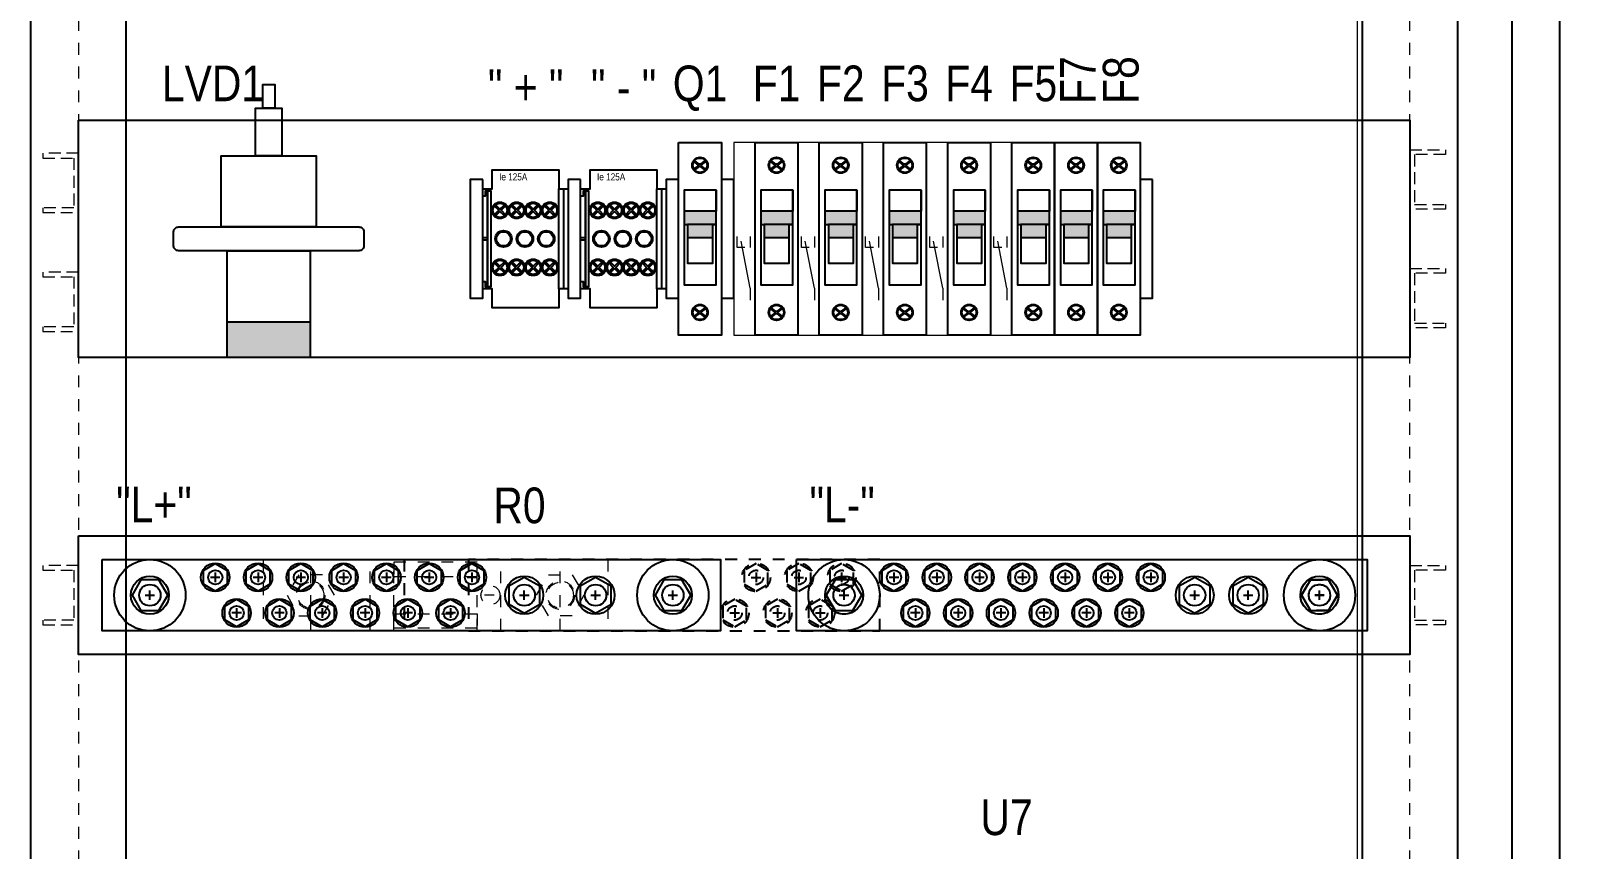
# Model space of a CAD drawing. Header units: millimetres. Extents: x 9130 to 9550, y -18883 to -17651.
# Drawn here: x 9220.3 to 9285.5, y -18720.3 to -18685.9 of the extents above; entities that cross this region are included whole.
import ezdxf

# ---------------------------------------------------------------- set-up
doc = ezdxf.new("R2010")
doc.units = ezdxf.units.MM
for name, pattern in [('ACAD_ISO02W100', [15, 12, -3]), ('DASHED', [0.75, 0.5, -0.25]), ('EPL_DASH', [1, 0.5, -0.5])]:
    doc.linetypes.add(name, pattern=pattern)
for name, color, linetype in [('00 uvodnice', 82, 'Continuous'), ('01-KOSTUR ORMARA', 7, 'Continuous'), ('02-MODULI', 7, 'Continuous'), ('03-1 SD DISTRIBUCIJA', 7, 'Continuous'), ('AUTOMAT J-eti', 7, 'Continuous'), ('DIMENS', 4, 'Continuous')]:
    doc.layers.add(name, color=color, linetype=linetype)
doc.styles.add('ARIAL NARROW', font='ARIALN.TTF')

# ---------------------------------------------------------------- blocks, each defined once
blk = doc.blocks.new('Aut. osig. 1p')
h = blk.add_hatch(color=2)
h.dxf.hatch_style = 1
h.paths.add_polyline_path([(1.58, 5.212), (0.239, 5.212), (0.239, 4.658), (1.58, 4.658)])
h.paths.add_polyline_path([(1.437, 4.658), (0.382, 4.658), (0.382, 4.104), (1.437, 4.104)])
at = {"color": 3}
for p, q in [((0.845, 7.158), (0.618, 7.33)), ((0.867, 7.193), (0.643, 7.363)), ((1.151, 7.37), (0.925, 7.198)), ((1.177, 7.337), (0.953, 7.167)), ((0.845, 7.137), (0.618, 6.966)), ((0.867, 7.102), (0.643, 6.932)), ((1.151, 6.925), (0.925, 7.097)), ((1.177, 6.958), (0.953, 7.128)), ((0.845, 0.963), (0.618, 1.134)), ((0.845, 0.942), (0.618, 0.77)), ((0.867, 0.998), (0.643, 1.168)), ((0.867, 0.907), (0.643, 0.737)), ((1.151, 1.175), (0.925, 1.003)), ((1.151, 0.73), (0.925, 0.902)), ((1.177, 1.142), (0.953, 0.972)), ((1.177, 0.763), (0.953, 0.933))]:
    blk.add_line(p, q, dxfattribs=at)
at = {"color": 1}
blk.add_lwpolyline([(0, 8.1), (1.8, 8.1), (1.8, 0), (0, 0)], close=True, dxfattribs=at)
blk.add_lwpolyline([(1.58, 6.099), (0.239, 6.099), (0.239, 2.11), (1.58, 2.11), (1.58, 6.099), (1.58, 5.212), (0.239, 5.212), (0.239, 4.658), (0.382, 4.658), (0.382, 3.019), (1.437, 3.019), (1.437, 4.658), (1.58, 4.658), (0.382, 4.658), (0.382, 4.104), (1.437, 4.104)], dxfattribs=at)
at = {"color": 3}
for centre, radius in [((0.9, 7.148), 0.335), ((0.9, 7.148), 0.301), ((0.9, 7.148), 0.0564), ((0.9, 0.952), 0.335), ((0.9, 0.952), 0.301), ((0.9, 0.952), 0.0564)]:
    blk.add_circle(centre, radius, dxfattribs=at)
blk = doc.blocks.new('pomoćni kontakt za MCB')
at = {"color": 2, "linetype": 'ACAD_ISO02W100', "lineweight": 15}
for p, q in [((0.694, 4.144), (0.694, 3.688)), ((0.694, 1.973), (0.694, 1.473))]:
    blk.add_line(p, q, dxfattribs=at)
at = {"layer": 'AUTOMAT J-eti', "color": 1, "linetype": 'Continuous', "lineweight": 15}
blk.add_lwpolyline([(0.002, 8.102), (0.002, 0.002), (0.902, 0.002), (0.902, 8.102)], close=True, dxfattribs=at)
at = {"layer": 'AUTOMAT J-eti', "color": 2, "linetype": 'ACAD_ISO02W100', "lineweight": 15}
for points in [[(0.475, 3.688), (0.149, 3.688), (0.149, 4.144)], [(0.694, 1.973), (0.308, 3.948)]]:
    blk.add_lwpolyline(points, dxfattribs=at)

msp = doc.modelspace()

# ---------------------------------------------------------------- hatches: boundary and pattern name
at = {"layer": '00 uvodnice', "linetype": 'Continuous'}
h = msp.add_hatch(color=0, dxfattribs=at)
h.dxf.hatch_style = 1
h.paths.add_polyline_path([(9228.5087, -18698.1614), (9228.5087, -18699.6614), (9232.0087, -18699.6614), (9232.0087, -18698.1614)])

# ---------------------------------------------------------------- linework, layer by layer
at = {"color": 4}
for p, q in [((9228.2087, -18708.9114), (9227.8087, -18708.9114)), ((9228.0087, -18708.7114), (9228.0087, -18709.1114)), ((9230.0087, -18708.9114), (9229.6087, -18708.9114)), ((9229.8087, -18708.7114), (9229.8087, -18709.1114)), ((9231.8087, -18708.9114), (9231.4087, -18708.9114)), ((9231.6087, -18708.7114), (9231.6087, -18709.1114)), ((9233.6087, -18708.9114), (9233.2087, -18708.9114)), ((9233.4087, -18708.7114), (9233.4087, -18709.1114)), ((9235.4087, -18708.9114), (9235.0087, -18708.9114)), ((9235.2087, -18708.7114), (9235.2087, -18709.1114)), ((9237.2087, -18708.9114), (9236.8087, -18708.9114)), ((9237.0087, -18708.7114), (9237.0087, -18709.1114)), ((9239.0087, -18708.9114), (9238.6087, -18708.9114)), ((9238.8087, -18708.7114), (9238.8087, -18709.1114)), ((9256.7587, -18708.9114), (9256.3587, -18708.9114)), ((9256.5587, -18708.7114), (9256.5587, -18709.1114)), ((9258.5587, -18708.9114), (9258.1587, -18708.9114)), ((9258.3587, -18708.7114), (9258.3587, -18709.1114)), ((9260.3587, -18708.9114), (9259.9587, -18708.9114)), ((9260.1587, -18708.7114), (9260.1587, -18709.1114)), ((9262.1587, -18708.9114), (9261.7587, -18708.9114)), ((9261.9587, -18708.7114), (9261.9587, -18709.1114)), ((9263.9587, -18708.9114), (9263.5587, -18708.9114)), ((9263.7587, -18708.7114), (9263.7587, -18709.1114)), ((9265.7587, -18708.9114), (9265.3587, -18708.9114)), ((9265.5587, -18708.7114), (9265.5587, -18709.1114)), ((9267.5587, -18708.9114), (9267.1587, -18708.9114)), ((9267.3587, -18708.7114), (9267.3587, -18709.1114)), ((9225.0587, -18709.6614), (9225.4587, -18709.6614)), ((9225.2587, -18709.8614), (9225.2587, -18709.4614)), ((9240.8087, -18709.6614), (9241.2087, -18709.6614)), ((9241.0087, -18709.8614), (9241.0087, -18709.4614)), ((9243.8087, -18709.6614), (9244.2087, -18709.6614)), ((9244.0087, -18709.8614), (9244.0087, -18709.4614)), ((9247.0587, -18709.6614), (9247.4587, -18709.6614)), ((9247.2587, -18709.8614), (9247.2587, -18709.4614)), ((9254.2587, -18709.6614), (9254.6587, -18709.6614)), ((9254.4587, -18709.8614), (9254.4587, -18709.4614)), ((9269.0087, -18709.6614), (9269.4087, -18709.6614)), ((9269.2087, -18709.8614), (9269.2087, -18709.4614)), ((9271.2587, -18709.6614), (9271.6587, -18709.6614)), ((9271.4587, -18709.8614), (9271.4587, -18709.4614)), ((9274.2587, -18709.6614), (9274.6587, -18709.6614)), ((9274.4587, -18709.8614), (9274.4587, -18709.4614)), ((9229.1087, -18710.4114), (9228.7087, -18710.4114)), ((9228.9087, -18710.2114), (9228.9087, -18710.6114)), ((9230.9087, -18710.4114), (9230.5087, -18710.4114)), ((9230.7087, -18710.2114), (9230.7087, -18710.6114)), ((9232.7087, -18710.4114), (9232.3087, -18710.4114)), ((9232.5087, -18710.2114), (9232.5087, -18710.6114)), ((9234.5087, -18710.4114), (9234.1087, -18710.4114)), ((9234.3087, -18710.2114), (9234.3087, -18710.6114)), ((9236.3087, -18710.4114), (9235.9087, -18710.4114)), ((9236.1087, -18710.2114), (9236.1087, -18710.6114)), ((9238.1087, -18710.4114), (9237.7087, -18710.4114)), ((9237.9087, -18710.2114), (9237.9087, -18710.6114)), ((9257.6587, -18710.4114), (9257.2587, -18710.4114)), ((9257.4587, -18710.2114), (9257.4587, -18710.6114)), ((9259.4587, -18710.4114), (9259.0587, -18710.4114)), ((9259.2587, -18710.2114), (9259.2587, -18710.6114)), ((9261.2587, -18710.4114), (9260.8587, -18710.4114)), ((9261.0587, -18710.2114), (9261.0587, -18710.6114)), ((9263.0587, -18710.4114), (9262.6587, -18710.4114)), ((9262.8587, -18710.2114), (9262.8587, -18710.6114)), ((9264.8587, -18710.4114), (9264.4587, -18710.4114)), ((9264.6587, -18710.2114), (9264.6587, -18710.6114)), ((9266.6587, -18710.4114), (9266.2587, -18710.4114)), ((9266.4587, -18710.2114), (9266.4587, -18710.6114))]:
    msp.add_line(p, q, dxfattribs=at)
at = {"color": 4, "linetype": 'EPL_DASH'}
for p, q in [((9250.5587, -18708.9114), (9250.9587, -18708.9114)), ((9250.7587, -18708.7114), (9250.7587, -18709.1114)), ((9252.3587, -18708.9114), (9252.7587, -18708.9114)), ((9252.5587, -18708.7114), (9252.5587, -18709.1114)), ((9254.1587, -18708.9114), (9254.5587, -18708.9114)), ((9254.3587, -18708.7114), (9254.3587, -18709.1114)), ((9254.2587, -18709.6614), (9254.6587, -18709.6614)), ((9254.4587, -18709.8614), (9254.4587, -18709.4614)), ((9274.6587, -18709.6614), (9274.2587, -18709.6614)), ((9274.4587, -18709.8614), (9274.4587, -18709.4614)), ((9249.6587, -18710.4114), (9250.0587, -18710.4114)), ((9249.8587, -18710.2114), (9249.8587, -18710.6114)), ((9251.4587, -18710.4114), (9251.8587, -18710.4114)), ((9251.6587, -18710.2114), (9251.6587, -18710.6114)), ((9253.2587, -18710.4114), (9253.6587, -18710.4114)), ((9253.4587, -18710.2114), (9253.4587, -18710.6114))]:
    msp.add_line(p, q, dxfattribs=at)
at = {"color": 5}
msp.add_lwpolyline([(9220.2587, -18618.4114), (9280.2587, -18618.4114), (9280.2587, -18823.4114), (9276.2587, -18823.4114), (9276.2587, -18820.9114), (9224.2587, -18820.9114), (9224.2587, -18823.4114), (9220.2587, -18823.4114), (9220.2587, -18618.4114)], dxfattribs=at)
at = {"color": 5, "linetype": 'EPL_DASH', "lineweight": 15}
for points in [[(9220.2587, -18816.9114), (9220.2587, -18622.4114), (9222.2587, -18622.4114), (9222.2587, -18816.9114)], [(9278.2587, -18816.9114), (9278.2587, -18622.4114), (9280.2587, -18622.4114), (9280.2587, -18816.9114)]]:
    msp.add_lwpolyline(points, close=True, dxfattribs=at)
at = {"color": 4}
msp.add_lwpolyline([(9284.5587, -18630.4114), (9284.5587, -18808.9114), (9282.5587, -18808.9114), (9282.5587, -18630.4114), (9284.5587, -18630.4114)], dxfattribs=at)
for points in [[(9223.2587, -18708.1614), (9249.2587, -18708.1614), (9249.2587, -18711.1614), (9223.2587, -18711.1614)], [(9252.4587, -18708.1614), (9276.4587, -18708.1614), (9276.4587, -18711.1614), (9252.4587, -18711.1614)]]:
    msp.add_lwpolyline(points, close=True, dxfattribs=at)
at = {"color": 4, "linetype": 'EPL_DASH'}
for points in [[(9223.2587, -18708.1614), (9235.9587, -18708.1614), (9235.9587, -18711.1614), (9223.2587, -18711.1614)], [(9255.9587, -18708.1614), (9238.6587, -18708.1614), (9238.6587, -18711.1614), (9255.9587, -18711.1614)]]:
    msp.add_lwpolyline(points, close=True, dxfattribs=at)
at = {"color": 40}
for centre in [(9225.2587, -18709.6614), (9247.2587, -18709.6614), (9254.4587, -18709.6614), (9274.4587, -18709.6614)]:
    msp.add_circle(centre, 1.5, dxfattribs=at)
at = {"color": 40, "linetype": 'EPL_DASH'}
for centre in [(9254.4587, -18709.6614), (9274.4587, -18709.6614)]:
    msp.add_circle(centre, 1.5, dxfattribs=at)
at = {"color": 4}
for centre, radius in [((9228.0087, -18708.9114), 0.3), ((9229.8087, -18708.9114), 0.3), ((9256.5587, -18708.9114), 0.3), ((9258.3587, -18708.9114), 0.3), ((9225.2587, -18709.6614), 0.45), ((9247.2587, -18709.6614), 0.45), ((9254.4587, -18709.6614), 0.45), ((9274.4587, -18709.6614), 0.45), ((9228.9087, -18710.4114), 0.3), ((9230.7087, -18710.4114), 0.3), ((9232.5087, -18710.4114), 0.3), ((9234.3087, -18710.4114), 0.3), ((9236.1087, -18710.4114), 0.3), ((9237.9087, -18710.4114), 0.3), ((9257.4587, -18710.4114), 0.3), ((9259.2587, -18710.4114), 0.3), ((9261.0587, -18710.4114), 0.3), ((9262.8587, -18710.4114), 0.3), ((9264.6587, -18710.4114), 0.3), ((9266.4587, -18710.4114), 0.3)]:
    msp.add_circle(centre, radius, dxfattribs=at)
at = {"color": 4, "linetype": 'EPL_DASH'}
for centre, radius in [((9252.5587, -18708.9114), 0.3), ((9254.3587, -18708.9114), 0.3), ((9254.4587, -18709.6614), 0.45), ((9274.4587, -18709.6614), 0.45), ((9249.8587, -18710.4114), 0.3), ((9251.6587, -18710.4114), 0.3), ((9253.4587, -18710.4114), 0.3)]:
    msp.add_circle(centre, radius, dxfattribs=at)
at = {"layer": '00 uvodnice', "color": 0, "linetype": 'Continuous'}
for points in [[(9230.0087, -18689.1614), (9230.0087, -18688.1614), (9230.5087, -18688.1614), (9230.5087, -18689.1614), (9230.0087, -18689.1614)], [(9229.7087, -18691.1614), (9229.7087, -18689.1614), (9230.8087, -18689.1614), (9230.8087, -18691.1614), (9229.7087, -18691.1614)], [(9228.2587, -18694.1614), (9228.2587, -18691.1614), (9232.2587, -18691.1614), (9232.2587, -18694.1614), (9228.2587, -18694.1614)], [(9228.5087, -18699.6614), (9228.5087, -18695.1614), (9232.0087, -18695.1614), (9232.0087, -18699.6614), (9228.5087, -18699.6614)], [(9228.5087, -18699.6614), (9228.5087, -18698.1614), (9232.0087, -18698.1614), (9232.0087, -18699.6614), (9228.5087, -18699.6614)]]:
    msp.add_lwpolyline(points, dxfattribs=at)
at = {"layer": '00 uvodnice', "color": 1, "linetype": 'Continuous'}
for points in [[(9222.2587, -18689.6614), (9278.2587, -18689.6614), (9278.2587, -18699.6614), (9222.2587, -18699.6614)], [(9222.2587, -18707.1614), (9278.2587, -18707.1614), (9278.2587, -18712.1614), (9222.2587, -18712.1614)]]:
    msp.add_lwpolyline(points, close=True, dxfattribs=at)
at = {"layer": '00 uvodnice', "color": 0, "linetype": 'Continuous'}
msp.add_lwpolyline([(9226.2587, -18694.9614), (9226.2587, -18694.3614, -0.4142136), (9226.4587, -18694.1614), (9234.0587, -18694.1614, -0.4142136), (9234.2587, -18694.3614), (9234.2587, -18694.9614, -0.4142136), (9234.0587, -18695.1614), (9226.4587, -18695.1614, -0.4142136)], format="xyb", close=True, dxfattribs=at)
at = {"layer": '01-KOSTUR ORMARA', "color": 5}
msp.add_lwpolyline([(9224.2587, -18622.4114), (9276.2587, -18622.4114), (9276.2587, -18816.9114), (9224.2587, -18816.9114)], close=True, dxfattribs=at)
at = {"layer": '01-KOSTUR ORMARA', "color": 5, "linetype": 'Continuous', "lineweight": 15}
msp.add_lwpolyline([(9276.0587, -18622.6114), (9327.6587, -18622.6114), (9327.6587, -18816.7114), (9276.0587, -18816.7114)], close=True, dxfattribs=at)
at = {"layer": '01-KOSTUR ORMARA', "color": 253, "linetype": 'DASHED', "lineweight": 15}
for points in [[(9222.2587, -18693.5586), (9222.2587, -18691.0586), (9220.7587, -18691.0586), (9220.7587, -18691.2586), (9222.0587, -18691.2586), (9222.0587, -18693.3586), (9220.7587, -18693.3586), (9220.7587, -18693.5586)], [(9278.2587, -18693.4114), (9278.2587, -18690.9114), (9279.7587, -18690.9114), (9279.7587, -18691.1114), (9278.4587, -18691.1114), (9278.4587, -18693.2114), (9279.7587, -18693.2114), (9279.7587, -18693.4114)], [(9222.2587, -18698.5586), (9222.2587, -18696.0586), (9220.7587, -18696.0586), (9220.7587, -18696.2586), (9222.0587, -18696.2586), (9222.0587, -18698.3586), (9220.7587, -18698.3586), (9220.7587, -18698.5586)], [(9278.2587, -18698.4114), (9278.2587, -18695.9114), (9279.7587, -18695.9114), (9279.7587, -18696.1114), (9278.4587, -18696.1114), (9278.4587, -18698.2114), (9279.7587, -18698.2114), (9279.7587, -18698.4114)], [(9222.2587, -18710.9114), (9222.2587, -18708.4114), (9220.7587, -18708.4114), (9220.7587, -18708.6114), (9222.0587, -18708.6114), (9222.0587, -18710.7114), (9220.7587, -18710.7114), (9220.7587, -18710.9114)], [(9278.2587, -18710.9114), (9278.2587, -18708.4114), (9279.7587, -18708.4114), (9279.7587, -18708.6114), (9278.4587, -18708.6114), (9278.4587, -18710.7114), (9279.7587, -18710.7114), (9279.7587, -18710.9114)]]:
    msp.add_lwpolyline(points, close=True, dxfattribs=at)
at = {"layer": '02-MODULI'}
for points in [[(9239.2587, -18692.1614), (9238.7387, -18692.1614), (9238.7387, -18697.1614), (9239.2587, -18697.1614), (9239.2587, -18692.1614)], [(9243.3787, -18692.1614), (9242.8587, -18692.1614), (9242.8587, -18697.1614), (9243.3787, -18697.1614), (9243.3787, -18692.1614)], [(9247.4987, -18692.1614), (9246.9787, -18692.1614), (9246.9787, -18697.1614), (9247.4987, -18697.1614), (9247.4987, -18692.1614)], [(9249.8187, -18692.1614), (9249.2987, -18692.1614), (9249.2987, -18697.1614), (9249.8187, -18697.1614), (9249.8187, -18692.1614)], [(9267.4387, -18692.1614), (9266.9187, -18692.1614), (9266.9187, -18697.1614), (9267.4387, -18697.1614), (9267.4387, -18692.1614)]]:
    msp.add_lwpolyline(points, dxfattribs=at)
at = {"layer": '02-MODULI', "color": 5, "linetype": 'EPL_DASH', "lineweight": 15}
for points in [[(9230.0237, -18711.1614), (9235.5237, -18711.1614), (9235.5237, -18708.1614), (9230.0237, -18708.1614)], [(9244.5237, -18711.1614), (9239.0237, -18711.1614), (9239.0237, -18708.1614), (9244.5237, -18708.1614)]]:
    msp.add_lwpolyline(points, close=True, dxfattribs=at)
at = {"layer": '02-MODULI', "color": 2, "linetype": 'EPL_DASH', "lineweight": 15}
for points in [[(9232.0237, -18711.1614), (9232.0237, -18708.1614)], [(9242.5237, -18711.1614), (9242.5237, -18708.1614)]]:
    msp.add_lwpolyline(points, dxfattribs=at)
at = {"layer": '02-MODULI', "color": 5, "linetype": 'EPL_DASH', "lineweight": 15}
for points in [[(9235.5237, -18711.1614), (9234.5237, -18711.1614), (9234.5237, -18708.1614)], [(9239.0237, -18711.1614), (9240.0237, -18711.1614), (9240.0237, -18708.1614)]]:
    msp.add_lwpolyline(points, dxfattribs=at)
at = {"layer": '02-MODULI', "color": 1, "linetype": 'EPL_DASH', "lineweight": 15}
for points in [[(9239.0237, -18708.2779), (9235.5237, -18708.2779), (9235.5237, -18708.8779), (9239.0237, -18708.8779)], [(9233.02, -18709.6614), (9232.5218, -18708.7986), (9231.5256, -18708.7986), (9231.0275, -18709.6614), (9231.5256, -18710.5242), (9232.5218, -18710.5242)], [(9241.5275, -18709.6614), (9242.0256, -18708.7986), (9243.0218, -18708.7986), (9243.52, -18709.6614), (9243.0218, -18710.5242), (9242.0256, -18710.5242)], [(9239.0237, -18711.0449), (9235.5237, -18711.0449), (9235.5237, -18710.4449), (9239.0237, -18710.4449)]]:
    msp.add_lwpolyline(points, close=True, dxfattribs=at)
msp.add_lwpolyline([(9239.7413, -18709.6614), (9239.3413, -18709.6614)], dxfattribs=at)
for centre, radius in [((9232.0237, -18709.6614), 0.6), ((9232.0237, -18709.6614), 0.55), ((9242.5237, -18709.6614), 0.6), ((9242.5237, -18709.6614), 0.55), ((9239.5871, -18709.6614), 0.4)]:
    msp.add_circle(centre, radius, dxfattribs=at)
at = {"layer": 'DIMENS', "color": 3}
for p, q in [((9242.6587, -18692.5614), (9242.6587, -18696.7614)), ((9246.7787, -18692.5614), (9246.7787, -18696.7614))]:
    msp.add_line(p, q, dxfattribs=at)
for points in [[(9239.2587, -18696.7614), (9239.2587, -18696.4614), (9239.3587, -18696.4614), (9239.3587, -18696.6614), (9239.4587, -18696.6614), (9239.4587, -18692.6614), (9239.3587, -18692.6614), (9239.3587, -18692.8614), (9239.2587, -18692.8614), (9239.2587, -18692.5614), (9239.6587, -18692.5614), (9239.6587, -18691.7614), (9242.4587, -18691.7614), (9242.4587, -18692.5614), (9242.8587, -18692.5614), (9242.8587, -18696.7614), (9242.4587, -18696.7614), (9242.4587, -18697.5614), (9239.6587, -18697.5614), (9239.6587, -18696.7614), (9239.2587, -18696.7614), (9239.2587, -18696.4614), (9239.3587, -18696.4614), (9239.3587, -18696.6614), (9239.4587, -18696.6614)], [(9243.3787, -18696.7614), (9243.3787, -18696.4614), (9243.4787, -18696.4614), (9243.4787, -18696.6614), (9243.5787, -18696.6614), (9243.5787, -18692.6614), (9243.4787, -18692.6614), (9243.4787, -18692.8614), (9243.3787, -18692.8614), (9243.3787, -18692.5614), (9243.7787, -18692.5614), (9243.7787, -18691.7614), (9246.5787, -18691.7614), (9246.5787, -18692.5614), (9246.9787, -18692.5614), (9246.9787, -18696.7614), (9246.5787, -18696.7614), (9246.5787, -18697.5614), (9243.7787, -18697.5614), (9243.7787, -18696.7614), (9243.3787, -18696.7614), (9243.3787, -18696.4614), (9243.4787, -18696.4614), (9243.4787, -18696.6614), (9243.5787, -18696.6614)], [(9239.7624, -18693.2896), (9239.8119, -18693.2401), (9239.9837, -18693.4119), (9240.1555, -18693.2401), (9240.205, -18693.2896), (9240.0332, -18693.4614), (9240.205, -18693.6332), (9240.1555, -18693.6827), (9239.9837, -18693.5109), (9239.8119, -18693.6827), (9239.7624, -18693.6332), (9239.9342, -18693.4614), (9239.7624, -18693.2896)], [(9240.4624, -18693.2896), (9240.5119, -18693.2401), (9240.6837, -18693.4119), (9240.8555, -18693.2401), (9240.905, -18693.2896), (9240.7332, -18693.4614), (9240.905, -18693.6332), (9240.8555, -18693.6827), (9240.6837, -18693.5109), (9240.5119, -18693.6827), (9240.4624, -18693.6332), (9240.6342, -18693.4614), (9240.4624, -18693.2896)], [(9241.1624, -18693.2896), (9241.2119, -18693.2401), (9241.3837, -18693.4119), (9241.5555, -18693.2401), (9241.605, -18693.2896), (9241.4332, -18693.4614), (9241.605, -18693.6332), (9241.5555, -18693.6827), (9241.3837, -18693.5109), (9241.2119, -18693.6827), (9241.1624, -18693.6332), (9241.3342, -18693.4614), (9241.1624, -18693.2896)], [(9241.8624, -18693.2896), (9241.9119, -18693.2401), (9242.0837, -18693.4119), (9242.2555, -18693.2401), (9242.305, -18693.2896), (9242.1332, -18693.4614), (9242.305, -18693.6332), (9242.2555, -18693.6827), (9242.0837, -18693.5109), (9241.9119, -18693.6827), (9241.8624, -18693.6332), (9242.0342, -18693.4614), (9241.8624, -18693.2896)], [(9243.8824, -18693.2896), (9243.9319, -18693.2401), (9244.1037, -18693.4119), (9244.2755, -18693.2401), (9244.325, -18693.2896), (9244.1532, -18693.4614), (9244.325, -18693.6332), (9244.2755, -18693.6827), (9244.1037, -18693.5109), (9243.9319, -18693.6827), (9243.8824, -18693.6332), (9244.0542, -18693.4614), (9243.8824, -18693.2896)], [(9244.5824, -18693.2896), (9244.6319, -18693.2401), (9244.8037, -18693.4119), (9244.9755, -18693.2401), (9245.025, -18693.2896), (9244.8532, -18693.4614), (9245.025, -18693.6332), (9244.9755, -18693.6827), (9244.8037, -18693.5109), (9244.6319, -18693.6827), (9244.5824, -18693.6332), (9244.7542, -18693.4614), (9244.5824, -18693.2896)], [(9245.2824, -18693.2896), (9245.3319, -18693.2401), (9245.5037, -18693.4119), (9245.6755, -18693.2401), (9245.725, -18693.2896), (9245.5532, -18693.4614), (9245.725, -18693.6332), (9245.6755, -18693.6827), (9245.5037, -18693.5109), (9245.3319, -18693.6827), (9245.2824, -18693.6332), (9245.4542, -18693.4614), (9245.2824, -18693.2896)], [(9245.9824, -18693.2896), (9246.0319, -18693.2401), (9246.2037, -18693.4119), (9246.3755, -18693.2401), (9246.425, -18693.2896), (9246.2532, -18693.4614), (9246.425, -18693.6332), (9246.3755, -18693.6827), (9246.2037, -18693.5109), (9246.0319, -18693.6827), (9245.9824, -18693.6332), (9246.1542, -18693.4614), (9245.9824, -18693.2896)], [(9239.4587, -18694.7114), (9239.2587, -18694.7114), (9239.2587, -18694.6114), (9239.4587, -18694.6114), (9239.4587, -18694.7114)], [(9243.5787, -18694.7114), (9243.3787, -18694.7114), (9243.3787, -18694.6114), (9243.5787, -18694.6114), (9243.5787, -18694.7114)], [(9239.7624, -18695.6896), (9239.8119, -18695.6401), (9239.9837, -18695.8119), (9240.1555, -18695.6401), (9240.205, -18695.6896), (9240.0332, -18695.8614), (9240.205, -18696.0332), (9240.1555, -18696.0827), (9239.9837, -18695.9109), (9239.8119, -18696.0827), (9239.7624, -18696.0332), (9239.9342, -18695.8614), (9239.7624, -18695.6896)], [(9240.4624, -18695.6896), (9240.5119, -18695.6401), (9240.6837, -18695.8119), (9240.8555, -18695.6401), (9240.905, -18695.6896), (9240.7332, -18695.8614), (9240.905, -18696.0332), (9240.8555, -18696.0827), (9240.6837, -18695.9109), (9240.5119, -18696.0827), (9240.4624, -18696.0332), (9240.6342, -18695.8614), (9240.4624, -18695.6896)], [(9241.1624, -18695.6896), (9241.2119, -18695.6401), (9241.3837, -18695.8119), (9241.5555, -18695.6401), (9241.605, -18695.6896), (9241.4332, -18695.8614), (9241.605, -18696.0332), (9241.5555, -18696.0827), (9241.3837, -18695.9109), (9241.2119, -18696.0827), (9241.1624, -18696.0332), (9241.3342, -18695.8614), (9241.1624, -18695.6896)], [(9241.8624, -18695.6896), (9241.9119, -18695.6401), (9242.0837, -18695.8119), (9242.2555, -18695.6401), (9242.305, -18695.6896), (9242.1332, -18695.8614), (9242.305, -18696.0332), (9242.2555, -18696.0827), (9242.0837, -18695.9109), (9241.9119, -18696.0827), (9241.8624, -18696.0332), (9242.0342, -18695.8614), (9241.8624, -18695.6896)], [(9243.8824, -18695.6896), (9243.9319, -18695.6401), (9244.1037, -18695.8119), (9244.2755, -18695.6401), (9244.325, -18695.6896), (9244.1532, -18695.8614), (9244.325, -18696.0332), (9244.2755, -18696.0827), (9244.1037, -18695.9109), (9243.9319, -18696.0827), (9243.8824, -18696.0332), (9244.0542, -18695.8614), (9243.8824, -18695.6896)], [(9244.5824, -18695.6896), (9244.6319, -18695.6401), (9244.8037, -18695.8119), (9244.9755, -18695.6401), (9245.025, -18695.6896), (9244.8532, -18695.8614), (9245.025, -18696.0332), (9244.9755, -18696.0827), (9244.8037, -18695.9109), (9244.6319, -18696.0827), (9244.5824, -18696.0332), (9244.7542, -18695.8614), (9244.5824, -18695.6896)], [(9245.2824, -18695.6896), (9245.3319, -18695.6401), (9245.5037, -18695.8119), (9245.6755, -18695.6401), (9245.725, -18695.6896), (9245.5532, -18695.8614), (9245.725, -18696.0332), (9245.6755, -18696.0827), (9245.5037, -18695.9109), (9245.3319, -18696.0827), (9245.2824, -18696.0332), (9245.4542, -18695.8614), (9245.2824, -18695.6896)], [(9245.9824, -18695.6896), (9246.0319, -18695.6401), (9246.2037, -18695.8119), (9246.3755, -18695.6401), (9246.425, -18695.6896), (9246.2532, -18695.8614), (9246.425, -18696.0332), (9246.3755, -18696.0827), (9246.2037, -18695.9109), (9246.0319, -18696.0827), (9245.9824, -18696.0332), (9246.1542, -18695.8614), (9245.9824, -18695.6896)], [(9239.6587, -18697.5614), (9239.6587, -18697.2614)], [(9243.7787, -18697.5614), (9243.7787, -18697.2614)]]:
    msp.add_lwpolyline(points, dxfattribs=at)
for points in [[(9239.4587, -18696.6614), (9239.6087, -18696.6614), (9239.6087, -18692.6614), (9239.4587, -18692.6614)], [(9242.4587, -18692.5614), (9242.8587, -18692.5614), (9242.8587, -18696.7614), (9242.4587, -18696.7614)], [(9243.5787, -18696.6614), (9243.7287, -18696.6614), (9243.7287, -18692.6614), (9243.5787, -18692.6614)], [(9246.5787, -18692.5614), (9246.9787, -18692.5614), (9246.9787, -18696.7614), (9246.5787, -18696.7614)]]:
    msp.add_lwpolyline(points, close=True, dxfattribs=at)
at = {"layer": 'DIMENS'}
for points in [[(9228.5087, -18709.2001), (9228.0087, -18709.4888), (9227.5087, -18709.2001), (9227.5087, -18708.6227), (9228.0087, -18708.3341), (9228.5087, -18708.6227)], [(9230.3087, -18709.2001), (9229.8087, -18709.4888), (9229.3087, -18709.2001), (9229.3087, -18708.6227), (9229.8087, -18708.3341), (9230.3087, -18708.6227)], [(9232.1087, -18709.2001), (9231.6087, -18709.4888), (9231.1087, -18709.2001), (9231.1087, -18708.6227), (9231.6087, -18708.3341), (9232.1087, -18708.6227)], [(9233.9087, -18709.2001), (9233.4087, -18709.4888), (9232.9087, -18709.2001), (9232.9087, -18708.6227), (9233.4087, -18708.3341), (9233.9087, -18708.6227)], [(9235.7087, -18709.2001), (9235.2087, -18709.4888), (9234.7087, -18709.2001), (9234.7087, -18708.6227), (9235.2087, -18708.3341), (9235.7087, -18708.6227)], [(9237.5087, -18709.2001), (9237.0087, -18709.4888), (9236.5087, -18709.2001), (9236.5087, -18708.6227), (9237.0087, -18708.3341), (9237.5087, -18708.6227)], [(9239.3087, -18709.2001), (9238.8087, -18709.4888), (9238.3087, -18709.2001), (9238.3087, -18708.6227), (9238.8087, -18708.3341), (9239.3087, -18708.6227)], [(9257.0587, -18709.2001), (9256.5587, -18709.4888), (9256.0587, -18709.2001), (9256.0587, -18708.6227), (9256.5587, -18708.3341), (9257.0587, -18708.6227)], [(9258.8587, -18709.2001), (9258.3587, -18709.4888), (9257.8587, -18709.2001), (9257.8587, -18708.6227), (9258.3587, -18708.3341), (9258.8587, -18708.6227)], [(9260.6587, -18709.2001), (9260.1587, -18709.4888), (9259.6587, -18709.2001), (9259.6587, -18708.6227), (9260.1587, -18708.3341), (9260.6587, -18708.6227)], [(9262.4587, -18709.2001), (9261.9587, -18709.4888), (9261.4587, -18709.2001), (9261.4587, -18708.6227), (9261.9587, -18708.3341), (9262.4587, -18708.6227)], [(9264.2587, -18709.2001), (9263.7587, -18709.4888), (9263.2587, -18709.2001), (9263.2587, -18708.6227), (9263.7587, -18708.3341), (9264.2587, -18708.6227)], [(9266.0587, -18709.2001), (9265.5587, -18709.4888), (9265.0587, -18709.2001), (9265.0587, -18708.6227), (9265.5587, -18708.3341), (9266.0587, -18708.6227)], [(9267.8587, -18709.2001), (9267.3587, -18709.4888), (9266.8587, -18709.2001), (9266.8587, -18708.6227), (9267.3587, -18708.3341), (9267.8587, -18708.6227)], [(9224.8834, -18709.0114), (9224.5082, -18709.6614), (9224.8834, -18710.3114), (9225.634, -18710.3114), (9226.0093, -18709.6614), (9225.634, -18709.0114)], [(9241.6587, -18709.2861), (9241.0087, -18708.9109), (9240.3587, -18709.2861), (9240.3587, -18710.0367), (9241.0087, -18710.412), (9241.6587, -18710.0367)], [(9244.6587, -18709.2861), (9244.0087, -18708.9109), (9243.3587, -18709.2861), (9243.3587, -18710.0367), (9244.0087, -18710.412), (9244.6587, -18710.0367)], [(9246.8834, -18709.0114), (9246.5082, -18709.6614), (9246.8834, -18710.3114), (9247.634, -18710.3114), (9248.0093, -18709.6614), (9247.634, -18709.0114)], [(9254.0834, -18709.0114), (9253.7082, -18709.6614), (9254.0834, -18710.3114), (9254.834, -18710.3114), (9255.2093, -18709.6614), (9254.834, -18709.0114)], [(9269.8587, -18709.2861), (9269.2087, -18708.9109), (9268.5587, -18709.2861), (9268.5587, -18710.0367), (9269.2087, -18710.412), (9269.8587, -18710.0367)], [(9272.1087, -18709.2861), (9271.4587, -18708.9109), (9270.8087, -18709.2861), (9270.8087, -18710.0367), (9271.4587, -18710.412), (9272.1087, -18710.0367)], [(9274.0834, -18709.0114), (9273.7082, -18709.6614), (9274.0834, -18710.3114), (9274.834, -18710.3114), (9275.2093, -18709.6614), (9274.834, -18709.0114)], [(9229.4087, -18710.7001), (9228.9087, -18710.9888), (9228.4087, -18710.7001), (9228.4087, -18710.1227), (9228.9087, -18709.8341), (9229.4087, -18710.1227)], [(9231.2087, -18710.7001), (9230.7087, -18710.9888), (9230.2087, -18710.7001), (9230.2087, -18710.1227), (9230.7087, -18709.8341), (9231.2087, -18710.1227)], [(9233.0087, -18710.7001), (9232.5087, -18710.9888), (9232.0087, -18710.7001), (9232.0087, -18710.1227), (9232.5087, -18709.8341), (9233.0087, -18710.1227)], [(9234.8087, -18710.7001), (9234.3087, -18710.9888), (9233.8087, -18710.7001), (9233.8087, -18710.1227), (9234.3087, -18709.8341), (9234.8087, -18710.1227)], [(9236.6087, -18710.7001), (9236.1087, -18710.9888), (9235.6087, -18710.7001), (9235.6087, -18710.1227), (9236.1087, -18709.8341), (9236.6087, -18710.1227)], [(9238.4087, -18710.7001), (9237.9087, -18710.9888), (9237.4087, -18710.7001), (9237.4087, -18710.1227), (9237.9087, -18709.8341), (9238.4087, -18710.1227)], [(9257.9587, -18710.7001), (9257.4587, -18710.9888), (9256.9587, -18710.7001), (9256.9587, -18710.1227), (9257.4587, -18709.8341), (9257.9587, -18710.1227)], [(9259.7587, -18710.7001), (9259.2587, -18710.9888), (9258.7587, -18710.7001), (9258.7587, -18710.1227), (9259.2587, -18709.8341), (9259.7587, -18710.1227)], [(9261.5587, -18710.7001), (9261.0587, -18710.9888), (9260.5587, -18710.7001), (9260.5587, -18710.1227), (9261.0587, -18709.8341), (9261.5587, -18710.1227)], [(9263.3587, -18710.7001), (9262.8587, -18710.9888), (9262.3587, -18710.7001), (9262.3587, -18710.1227), (9262.8587, -18709.8341), (9263.3587, -18710.1227)], [(9265.1587, -18710.7001), (9264.6587, -18710.9888), (9264.1587, -18710.7001), (9264.1587, -18710.1227), (9264.6587, -18709.8341), (9265.1587, -18710.1227)], [(9266.9587, -18710.7001), (9266.4587, -18710.9888), (9265.9587, -18710.7001), (9265.9587, -18710.1227), (9266.4587, -18709.8341), (9266.9587, -18710.1227)]]:
    msp.add_lwpolyline(points, close=True, dxfattribs=at)
at = {"layer": 'DIMENS', "linetype": 'EPL_DASH'}
for points in [[(9250.2587, -18709.2001), (9250.7587, -18709.4888), (9251.2587, -18709.2001), (9251.2587, -18708.6227), (9250.7587, -18708.3341), (9250.2587, -18708.6227)], [(9252.0587, -18709.2001), (9252.5587, -18709.4888), (9253.0587, -18709.2001), (9253.0587, -18708.6227), (9252.5587, -18708.3341), (9252.0587, -18708.6227)], [(9253.8587, -18709.2001), (9254.3587, -18709.4888), (9254.8587, -18709.2001), (9254.8587, -18708.6227), (9254.3587, -18708.3341), (9253.8587, -18708.6227)], [(9254.0834, -18709.0114), (9253.7082, -18709.6614), (9254.0834, -18710.3114), (9254.834, -18710.3114), (9255.2093, -18709.6614), (9254.834, -18709.0114)], [(9274.834, -18709.0114), (9275.2093, -18709.6614), (9274.834, -18710.3114), (9274.0834, -18710.3114), (9273.7082, -18709.6614), (9274.0834, -18709.0114)], [(9249.3587, -18710.7001), (9249.8587, -18710.9888), (9250.3587, -18710.7001), (9250.3587, -18710.1227), (9249.8587, -18709.8341), (9249.3587, -18710.1227)], [(9251.1587, -18710.7001), (9251.6587, -18710.9888), (9252.1587, -18710.7001), (9252.1587, -18710.1227), (9251.6587, -18709.8341), (9251.1587, -18710.1227)], [(9252.9587, -18710.7001), (9253.4587, -18710.9888), (9253.9587, -18710.7001), (9253.9587, -18710.1227), (9253.4587, -18709.8341), (9252.9587, -18710.1227)]]:
    msp.add_lwpolyline(points, close=True, dxfattribs=at)
at = {"layer": 'DIMENS', "color": 3}
for centre, radius in [((9239.9837, -18693.4614), 0.35), ((9239.9837, -18693.4614), 0.3), ((9240.6837, -18693.4614), 0.35), ((9240.6837, -18693.4614), 0.3), ((9241.3837, -18693.4614), 0.35), ((9241.3837, -18693.4614), 0.3), ((9242.0837, -18693.4614), 0.35), ((9242.0837, -18693.4614), 0.3), ((9244.1037, -18693.4614), 0.35), ((9244.1037, -18693.4614), 0.3), ((9244.8037, -18693.4614), 0.35), ((9244.8037, -18693.4614), 0.3), ((9245.5037, -18693.4614), 0.35), ((9245.5037, -18693.4614), 0.3), ((9246.2037, -18693.4614), 0.35), ((9246.2037, -18693.4614), 0.3), ((9240.1337, -18694.6614), 0.35), ((9240.1337, -18694.6614), 0.3), ((9241.0337, -18694.6614), 0.35), ((9241.0337, -18694.6614), 0.3), ((9241.9337, -18694.6614), 0.35), ((9241.9337, -18694.6614), 0.3), ((9244.2537, -18694.6614), 0.35), ((9244.2537, -18694.6614), 0.3), ((9245.1537, -18694.6614), 0.35), ((9245.1537, -18694.6614), 0.3), ((9246.0537, -18694.6614), 0.35), ((9246.0537, -18694.6614), 0.3), ((9239.9837, -18695.8614), 0.35), ((9239.9837, -18695.8614), 0.3), ((9240.6837, -18695.8614), 0.35), ((9240.6837, -18695.8614), 0.3), ((9241.3837, -18695.8614), 0.35), ((9241.3837, -18695.8614), 0.3), ((9242.0837, -18695.8614), 0.35), ((9242.0837, -18695.8614), 0.3), ((9244.1037, -18695.8614), 0.35), ((9244.1037, -18695.8614), 0.3), ((9244.8037, -18695.8614), 0.35), ((9244.8037, -18695.8614), 0.3), ((9245.5037, -18695.8614), 0.35), ((9245.5037, -18695.8614), 0.3), ((9246.2037, -18695.8614), 0.35), ((9246.2037, -18695.8614), 0.3)]:
    msp.add_circle(centre, radius, dxfattribs=at)
at = {"layer": 'DIMENS'}
for centre, radius in [((9228.0087, -18708.9114), 0.6), ((9229.8087, -18708.9114), 0.6), ((9231.6087, -18708.9114), 0.6), ((9233.4087, -18708.9114), 0.6), ((9235.2087, -18708.9114), 0.6), ((9237.0087, -18708.9114), 0.6), ((9238.8087, -18708.9114), 0.6), ((9256.5587, -18708.9114), 0.6), ((9258.3587, -18708.9114), 0.6), ((9260.1587, -18708.9114), 0.6), ((9261.9587, -18708.9114), 0.6), ((9263.7587, -18708.9114), 0.6), ((9265.5587, -18708.9114), 0.6), ((9267.3587, -18708.9114), 0.6), ((9225.2587, -18709.6614), 0.8), ((9228.0087, -18708.9114), 0.3), ((9229.8087, -18708.9114), 0.3), ((9231.6087, -18708.9114), 0.3), ((9233.4087, -18708.9114), 0.3), ((9235.2087, -18708.9114), 0.3), ((9237.0087, -18708.9114), 0.3), ((9238.8087, -18708.9114), 0.3), ((9241.0087, -18709.6614), 0.8), ((9244.0087, -18709.6614), 0.8), ((9247.2587, -18709.6614), 0.8), ((9254.4587, -18709.6614), 0.8), ((9256.5587, -18708.9114), 0.3), ((9258.3587, -18708.9114), 0.3), ((9260.1587, -18708.9114), 0.3), ((9261.9587, -18708.9114), 0.3), ((9263.7587, -18708.9114), 0.3), ((9265.5587, -18708.9114), 0.3), ((9267.3587, -18708.9114), 0.3), ((9269.2087, -18709.6614), 0.8), ((9271.4587, -18709.6614), 0.8), ((9274.4587, -18709.6614), 0.8), ((9225.2587, -18709.6614), 0.45), ((9241.0087, -18709.6614), 0.45), ((9244.0087, -18709.6614), 0.45), ((9247.2587, -18709.6614), 0.45), ((9254.4587, -18709.6614), 0.45), ((9269.2087, -18709.6614), 0.45), ((9271.4587, -18709.6614), 0.45), ((9274.4587, -18709.6614), 0.45), ((9228.9087, -18710.4114), 0.6), ((9228.9087, -18710.4114), 0.3), ((9230.7087, -18710.4114), 0.6), ((9230.7087, -18710.4114), 0.3), ((9232.5087, -18710.4114), 0.6), ((9232.5087, -18710.4114), 0.3), ((9234.3087, -18710.4114), 0.6), ((9234.3087, -18710.4114), 0.3), ((9236.1087, -18710.4114), 0.6), ((9236.1087, -18710.4114), 0.3), ((9237.9087, -18710.4114), 0.6), ((9237.9087, -18710.4114), 0.3), ((9257.4587, -18710.4114), 0.6), ((9257.4587, -18710.4114), 0.3), ((9259.2587, -18710.4114), 0.6), ((9259.2587, -18710.4114), 0.3), ((9261.0587, -18710.4114), 0.6), ((9261.0587, -18710.4114), 0.3), ((9262.8587, -18710.4114), 0.6), ((9262.8587, -18710.4114), 0.3), ((9264.6587, -18710.4114), 0.6), ((9264.6587, -18710.4114), 0.3), ((9266.4587, -18710.4114), 0.6), ((9266.4587, -18710.4114), 0.3)]:
    msp.add_circle(centre, radius, dxfattribs=at)
at = {"layer": 'DIMENS', "linetype": 'EPL_DASH'}
for centre, radius in [((9250.7587, -18708.9114), 0.6), ((9252.5587, -18708.9114), 0.6), ((9254.3587, -18708.9114), 0.6), ((9250.7587, -18708.9114), 0.3), ((9252.5587, -18708.9114), 0.3), ((9254.4587, -18709.6614), 0.8), ((9254.3587, -18708.9114), 0.3), ((9274.4587, -18709.6614), 0.8), ((9254.4587, -18709.6614), 0.45), ((9274.4587, -18709.6614), 0.45), ((9249.8587, -18710.4114), 0.6), ((9249.8587, -18710.4114), 0.3), ((9251.6587, -18710.4114), 0.6), ((9251.6587, -18710.4114), 0.3), ((9253.4587, -18710.4114), 0.6), ((9253.4587, -18710.4114), 0.3)]:
    msp.add_circle(centre, radius, dxfattribs=at)

# ---------------------------------------------------------------- block references
at = {"color": 4}
for p in [(9247.4987, -18698.7114), (9250.7187, -18698.7114), (9253.4187, -18698.7114), (9256.1187, -18698.7114), (9258.8187, -18698.7114), (9261.5187, -18698.7114), (9263.3187, -18698.7114), (9265.1187, -18698.7114)]:
    msp.add_blockref('Aut. osig. 1p', p, dxfattribs=at)
at = {"layer": '03-1 SD DISTRIBUCIJA', "color": 5, "linetype": 'Continuous', "lineweight": 15}
for p in [(9249.8171, -18698.7135), (9252.5171, -18698.7135), (9255.2171, -18698.7135), (9257.9171, -18698.7135), (9260.6171, -18698.7135)]:
    msp.add_blockref('pomoćni kontakt za MCB', p, dxfattribs=at)

# ---------------------------------------------------------------- texts
at = {"layer": '02-MODULI', "attachment_point": 2, "style": 'ARIAL NARROW'}
for s, insert, char_height, width in [('LVD1', (9227.9151, -18687.367), 1.5, 9.674257), ('" + "', (9241.0664, -18687.5252), 1.5, 7.776125), ('" - "', (9245.1864, -18687.5252), 1.5, 7.776125), ('Q1', (9248.4024, -18687.367), 1.5, 9.674257), ('F1', (9251.6224, -18687.367), 1.5, 9.674257), ('F2', (9254.3224, -18687.367), 1.5, 9.674257), ('F3', (9257.0224, -18687.367), 1.5, 9.674257), ('F4', (9259.7224, -18687.367), 1.5, 9.674257), ('F5', (9262.4224, -18687.367), 1.5, 9.674257), ('Ie 125A', (9240.5426, -18691.9024), 0.3, 2.046943), ('Ie 125A', (9244.6626, -18691.9024), 0.3, 2.046943), ('{\\H0.83333x;"L+"  \\H1x; } ', (9225.4287, -18705.0957), 1.8, 7.776125), ('R0', (9240.807, -18705.1317), 1.5, 7.776125), ('{\\H0.83333x;"L-" \\H1.06667x; \\H0.9375x; } ', (9254.3787, -18705.0957), 1.8, 7.776125), ('U7', (9261.2944, -18718.2616), 1.5, 9.674257)]:
    msp.add_mtext(s, dxfattribs=dict(at, insert=insert, char_height=char_height, width=width))
at = {"layer": '02-MODULI', "char_height": 1.5, "width": 7.776125, "attachment_point": 1, "rotation": 90, "style": 'ARIAL NARROW'}
for s, insert in [('F7', (9263.5466, -18688.9805)), ('F8', (9265.3466, -18688.9805))]:
    msp.add_mtext(s, dxfattribs=dict(at, insert=insert))

doc.saveas('drawing.dxf')
